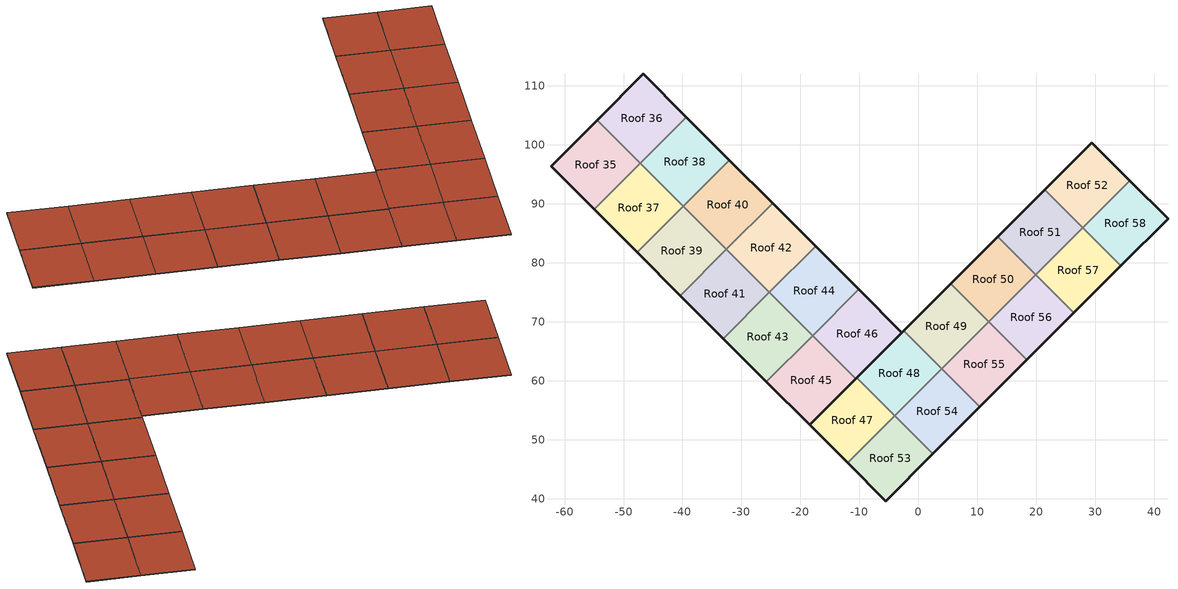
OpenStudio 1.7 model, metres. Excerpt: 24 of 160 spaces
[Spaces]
Roof 35
 floor ground: -62.3,96.36 -54.47,104.19 -47.17,96.88 -54.99,89.06 z16.55
 wall outside: -54.47,104.19 -62.3,96.36 -54.99,89.06 z16.55:16.65
 wall to Roof 36: -47.17,96.88 -54.47,104.19 z16.55:16.65
 wall to Roof 37: -54.99,89.06 -47.17,96.88 z16.55:16.65
 roof outside: -54.99,89.06 -47.17,96.88 -54.47,104.19 -62.3,96.36 z16.65
Roof 36
 floor ground: -54.47,104.19 -46.65,112.01 -39.34,104.71 -47.17,96.88 z16.55
 wall outside: -39.34,104.71 -46.65,112.01 -54.47,104.19 z16.55:16.65
 wall to Roof 38: -47.17,96.88 -39.34,104.71 z16.55:16.65
 roof outside: -47.17,96.88 -39.34,104.71 -46.65,112.01 -54.47,104.19 z16.65
Roof 37
 floor ground: -54.99,89.06 -47.17,96.88 -39.86,89.57 -47.68,81.75 z16.55
 wall outside: -54.99,89.06 -47.68,81.75 z16.55:16.65
 wall to Roof 38: -39.86,89.57 -47.17,96.88 z16.55:16.65
 wall to Roof 39: -47.68,81.75 -39.86,89.57 z16.55:16.65
 roof outside: -47.68,81.75 -39.86,89.57 -47.17,96.88 -54.99,89.06 z16.65
Roof 38
 floor ground: -47.17,96.88 -39.34,104.71 -32.04,97.4 -39.86,89.57 z16.55
 wall outside: -32.04,97.4 -39.34,104.71 z16.55:16.65
 wall to Roof 40: -39.86,89.57 -32.04,97.4 z16.55:16.65
 roof outside: -39.86,89.57 -32.04,97.4 -39.34,104.71 -47.17,96.88 z16.65
Roof 39
 floor ground: -47.68,81.75 -39.86,89.57 -32.55,82.27 -40.38,74.44 z16.55
 wall outside: -47.68,81.75 -40.38,74.44 z16.55:16.65
 wall to Roof 40: -32.55,82.27 -39.86,89.57 z16.55:16.65
 wall to Roof 41: -40.38,74.44 -32.55,82.27 z16.55:16.65
 roof outside: -40.38,74.44 -32.55,82.27 -39.86,89.57 -47.68,81.75 z16.65
Roof 40
 floor ground: -39.86,89.57 -32.04,97.4 -24.73,90.09 -32.55,82.27 z16.55
 wall outside: -24.73,90.09 -32.04,97.4 z16.55:16.65
 wall to Roof 42: -32.55,82.27 -24.73,90.09 z16.55:16.65
 roof outside: -32.55,82.27 -24.73,90.09 -32.04,97.4 -39.86,89.57 z16.65
Roof 41
 floor ground: -40.38,74.44 -32.55,82.27 -25.25,74.96 -33.07,67.14 z16.55
 wall outside: -40.38,74.44 -33.07,67.14 z16.55:16.65
 wall to Roof 42: -25.25,74.96 -32.55,82.27 z16.55:16.65
 wall to Roof 43: -33.07,67.14 -25.25,74.96 z16.55:16.65
 roof outside: -33.07,67.14 -25.25,74.96 -32.55,82.27 -40.38,74.44 z16.65
Roof 42
 floor ground: -32.55,82.27 -24.73,90.09 -17.42,82.79 -25.25,74.96 z16.55
 wall outside: -17.42,82.79 -24.73,90.09 z16.55:16.65
 wall to Roof 44: -25.25,74.96 -17.42,82.79 z16.55:16.65
 roof outside: -25.25,74.96 -17.42,82.79 -24.73,90.09 -32.55,82.27 z16.65
Roof 43
 floor ground: -33.07,67.14 -25.25,74.96 -17.94,67.66 -25.76,59.83 z16.55
 wall outside: -33.07,67.14 -25.76,59.83 z16.55:16.65
 wall to Roof 44: -17.94,67.66 -25.25,74.96 z16.55:16.65
 wall to Roof 45: -25.76,59.83 -17.94,67.66 z16.55:16.65
 roof outside: -25.76,59.83 -17.94,67.66 -25.25,74.96 -33.07,67.14 z16.65
Roof 44
 floor ground: -25.25,74.96 -17.42,82.79 -10.12,75.48 -17.94,67.66 z16.55
 wall outside: -10.12,75.48 -17.42,82.79 z16.55:16.65
 wall to Roof 46: -17.94,67.66 -10.12,75.48 z16.55:16.65
 roof outside: -17.94,67.66 -10.12,75.48 -17.42,82.79 -25.25,74.96 z16.65
Roof 45
 floor ground: -25.76,59.83 -17.94,67.66 -10.63,60.35 -18.46,52.53 z16.55
 wall outside: -25.76,59.83 -18.46,52.53 -10.63,60.35 z16.55:16.65
 wall to Roof 46: -10.63,60.35 -17.94,67.66 z16.55:16.65
 roof outside: -18.46,52.53 -10.63,60.35 -17.94,67.66 -25.76,59.83 z16.65
Roof 46
 floor ground: -17.94,67.66 -10.12,75.48 -2.81,68.17 -10.63,60.35 z16.55
 wall outside: -10.63,60.35 -2.81,68.17 -10.12,75.48 z16.55:16.65
 roof outside: -10.63,60.35 -2.81,68.17 -10.12,75.48 -17.94,67.66 z16.65
Roof 47
 floor ground: -18.46,52.53 -10.48,60.5 -4.02,54.04 -11.99,46.06 z16.55
 wall outside: -10.48,60.5 -18.46,52.53 -11.99,46.06 z16.55:16.65
 wall to Roof 48: -4.02,54.04 -10.48,60.5 z16.55:16.65
 wall to Roof 53: -11.99,46.06 -4.02,54.04 z16.55:16.65
 roof outside: -11.99,46.06 -4.02,54.04 -10.48,60.5 -18.46,52.53 z16.65
Roof 48
 floor ground: -10.48,60.5 -2.5,68.48 3.96,62.01 -4.02,54.04 z16.55
 wall outside: -2.5,68.48 -10.48,60.5 z16.55:16.65
 wall to Roof 49: 3.96,62.01 -2.5,68.48 z16.55:16.65
 wall to Roof 54: -4.02,54.04 3.96,62.01 z16.55:16.65
 roof outside: -4.02,54.04 3.96,62.01 -2.5,68.48 -10.48,60.5 z16.65
Roof 49
 floor ground: -2.5,68.48 5.47,76.46 11.94,69.99 3.96,62.01 z16.55
 wall outside: 5.47,76.46 -2.5,68.48 z16.55:16.65
 wall to Roof 50: 11.94,69.99 5.47,76.46 z16.55:16.65
 wall to Roof 55: 3.96,62.01 11.94,69.99 z16.55:16.65
 roof outside: 3.96,62.01 11.94,69.99 5.47,76.46 -2.5,68.48 z16.65
Roof 50
 floor ground: 5.47,76.46 13.45,84.43 19.91,77.97 11.94,69.99 z16.55
 wall outside: 13.45,84.43 5.47,76.46 z16.55:16.65
 wall to Roof 51: 19.91,77.97 13.45,84.43 z16.55:16.65
 wall to Roof 56: 11.94,69.99 19.91,77.97 z16.55:16.65
 roof outside: 11.94,69.99 19.91,77.97 13.45,84.43 5.47,76.46 z16.65
Roof 51
 floor ground: 13.45,84.43 21.43,92.41 27.89,85.94 19.91,77.97 z16.55
 wall outside: 21.43,92.41 13.45,84.43 z16.55:16.65
 wall to Roof 52: 27.89,85.94 21.43,92.41 z16.55:16.65
 wall to Roof 57: 19.91,77.97 27.89,85.94 z16.55:16.65
 roof outside: 19.91,77.97 27.89,85.94 21.43,92.41 13.45,84.43 z16.65
Roof 52
 floor ground: 21.43,92.41 29.4,100.39 35.87,93.92 27.89,85.94 z16.55
 wall outside: 35.87,93.92 29.4,100.39 21.43,92.41 z16.55:16.65
 wall to Roof 58: 27.89,85.94 35.87,93.92 z16.55:16.65
 roof outside: 27.89,85.94 35.87,93.92 29.4,100.39 21.43,92.41 z16.65
Roof 53
 floor ground: -11.99,46.06 -4.02,54.04 2.45,47.57 -5.53,39.6 z16.55
 wall outside: -11.99,46.06 -5.53,39.6 2.45,47.57 z16.55:16.65
 wall to Roof 54: 2.45,47.57 -4.02,54.04 z16.55:16.65
 roof outside: -5.53,39.6 2.45,47.57 -4.02,54.04 -11.99,46.06 z16.65
Roof 54
 floor ground: -4.02,54.04 3.96,62.01 10.43,55.55 2.45,47.57 z16.55
 wall outside: 2.45,47.57 10.43,55.55 z16.55:16.65
 wall to Roof 55: 10.43,55.55 3.96,62.01 z16.55:16.65
 roof outside: 2.45,47.57 10.43,55.55 3.96,62.01 -4.02,54.04 z16.65
Roof 55
 floor ground: 3.96,62.01 11.94,69.99 18.4,63.53 10.43,55.55 z16.55
 wall outside: 10.43,55.55 18.4,63.53 z16.55:16.65
 wall to Roof 56: 18.4,63.53 11.94,69.99 z16.55:16.65
 roof outside: 10.43,55.55 18.4,63.53 11.94,69.99 3.96,62.01 z16.65
Roof 56
 floor ground: 11.94,69.99 19.91,77.97 26.38,71.5 18.4,63.53 z16.55
 wall outside: 18.4,63.53 26.38,71.5 z16.55:16.65
 wall to Roof 57: 26.38,71.5 19.91,77.97 z16.55:16.65
 roof outside: 18.4,63.53 26.38,71.5 19.91,77.97 11.94,69.99 z16.65
Roof 57
 floor ground: 19.91,77.97 27.89,85.94 34.36,79.48 26.38,71.5 z16.55
 wall outside: 26.38,71.5 34.36,79.48 z16.55:16.65
 wall to Roof 58: 34.36,79.48 27.89,85.94 z16.55:16.65
 roof outside: 26.38,71.5 34.36,79.48 27.89,85.94 19.91,77.97 z16.65
Roof 58
 floor ground: 27.89,85.94 35.87,93.92 42.33,87.46 34.36,79.48 z16.55
 wall outside: 34.36,79.48 42.33,87.46 35.87,93.92 z16.55:16.65
 roof outside: 34.36,79.48 42.33,87.46 35.87,93.92 27.89,85.94 z16.65
[Building]
Building 1: North Axis {deg}=0; Default Construction Set=MyConsturction
[Construction]
ASHRAE 90.1-2004 ExtWall Mass ClimateZone 6: 1IN Stucco, 8IN CONCRETE HW RefBldg, Mass NonRes Wall Insulation-1.69, 1/2IN Gypsum
Interior Window: Clear 3mm
Interior Partition: G05 25mm wood
Exterior Door: F08 Metal surface, I01 25mm insulation board
ASHRAE 90.1-2004 ExtWindow ClimateZone 4-6: Fixed Window 3.24/0.39/0.31
[Material] Thermal Absorptance=0.9
Name | Roughness | Thickness {m} | Conductivity {W/m-K} | Density {kg/m3} | Specific Heat {J/kg-K} | Solar Absorptance | Visible Absorptance
1IN Stucco | Smooth | 0.0253 | 0.6918 | 1858 | 837 | 0.92 | 0.92
8IN CONCRETE HW RefBldg | Rough | 0.2032 | 1.311 | 2240 | 836.8 | 0.7 | 0.7
Mass NonRes Wall Insulation-1.69 | MediumRough | 0.0623673 | 0.049 | 265 | 836.8 | 0.7 | 0.7
1/2IN Gypsum | Smooth | 0.0127 | 0.16 | 784.9 | 830 | 0.4 | 0.4
G05 25mm wood | MediumSmooth | 0.0254 | 0.15 | 608 | 1630 | 0.5 | 0.5
F08 Metal surface | Smooth | 0.0008 | 45.28 | 7824 | 500 | 0.7 | 0.7
I01 25mm insulation board | MediumRough | 0.0254 | 0.03 | 43 | 1210 | 0.6 | 0.6
[WindowMaterial:SimpleGlazingSystem]
Fixed Window 3.24/0.39/0.31: U-Factor {W/m2-K}=3.23646; Solar Heat Gain Coefficient=0.39; Visible Transmittance=0.31
[WindowMaterial:Glazing]
Clear 3mm: Optical Data Type=SpectralAverage; Thickness {m}=0.003; Solar Transmittance at Normal Incidence=0.837; Front Side Solar Reflectance at Normal Incidence=0.075; Back Side Solar Reflectance at Normal Incidence=0; Visible Transmittance at Normal Incidence=0.898; Front Side Visible Reflectance at Normal Incidence=0.081; Back Side Visible Reflectance at Normal Incidence=0; Infrared Transmittance at Normal Incidence=0; Front Side Infrared Hemispherical Emissivity=0.84; Back Side Infrared Hemispherical Emissivity=0.84; Conductivity {W/m-K}=0.9; Dirt Correction Factor for Solar and Visible Transmittance=1; Solar Diffusing=No
[DefaultConstructionSet]
MyConsturction: Default Exterior Surface Constructions=Default Surface Constructions 1; Default Interior Surface Constructions=Default Surface Constructions 1; Default Ground Contact Surface Constructions=Default Surface Constructions 1; Default Exterior SubSurface Constructions=Default Sub Surface Constructions 1; Default Interior SubSurface Constructions=Default Sub Surface Constructions 1; Interior Partition Construction=Interior Partition
[DefaultSurfaceConstructions]
Default Surface Constructions 1: Floor Construction=ASHRAE 90.1-2004 ExtWall Mass ClimateZone 6; Wall Construction=ASHRAE 90.1-2004 ExtWall Mass ClimateZone 6; Roof Ceiling Construction=ASHRAE 90.1-2004 ExtWall Mass ClimateZone 6
[DefaultSubSurfaceConstructions]
Default Sub Surface Constructions 1: Fixed Window Construction=ASHRAE 90.1-2004 ExtWindow ClimateZone 4-6; Operable Window Construction=ASHRAE 90.1-2004 ExtWindow ClimateZone 4-6; Door Construction=Exterior Door; Glass Door Construction=ASHRAE 90.1-2004 ExtWindow ClimateZone 4-6; Skylight Construction=ASHRAE 90.1-2004 ExtWindow ClimateZone 4-6; Tubular Daylight Dome Construction=Interior Window; Tubular Daylight Diffuser Construction=Interior Window
[Space]
Name | Thermal Zone
Roof 35 | Thermal Zone 69
Roof 36 | Thermal Zone 76
Roof 37 | Thermal Zone 70
Roof 38 | Thermal Zone 74
Roof 39 | Thermal Zone 65
Roof 40 | Thermal Zone 60
Roof 41 | Thermal Zone 80
Roof 42 | Thermal Zone 73
Roof 43 | Thermal Zone 79
Roof 44 | Thermal Zone 82
Roof 45 | Thermal Zone 68
Roof 46 | Thermal Zone 72
Roof 47 | Thermal Zone 66
Roof 48 | Thermal Zone 78
Roof 49 | Thermal Zone 71
Roof 50 | Thermal Zone 63
Roof 51 | Thermal Zone 75
Roof 52 | Thermal Zone 61
Roof 53 | Thermal Zone 81
Roof 54 | Thermal Zone 67
Roof 55 | Thermal Zone 64
Roof 56 | Thermal Zone 83
Roof 57 | Thermal Zone 62
Roof 58 | Thermal Zone 77
[ThermalZone] Use Ideal Air Loads=No
Thermal Zone 60; Thermal Zone 61; Thermal Zone 62; Thermal Zone 63; Thermal Zone 64; Thermal Zone 65; Thermal Zone 66; Thermal Zone 67; Thermal Zone 68; Thermal Zone 69; Thermal Zone 70; Thermal Zone 71; Thermal Zone 72; Thermal Zone 73; Thermal Zone 74; Thermal Zone 75; Thermal Zone 76; Thermal Zone 77; Thermal Zone 78; Thermal Zone 79; Thermal Zone 80; Thermal Zone 81; Thermal Zone 82; Thermal Zone 83
